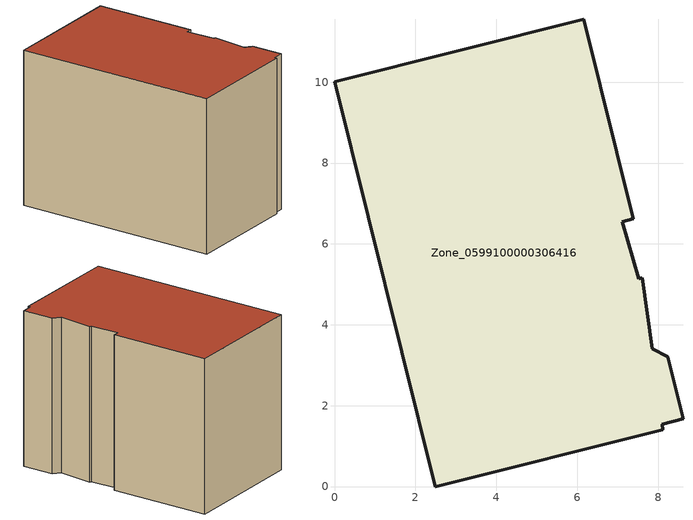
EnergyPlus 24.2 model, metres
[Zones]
Zone_0599100000306416
 floor ground (C_G): 7.39,6.62 7.12,6.55 7.53,5.14 7.61,5.16 7.85,3.4 8.23,3.21 8.62,1.67 8.1,1.54 8.12,1.41 2.49,0 0,10.01 6.16,11.55 z0
 wall outside (C_F): 6.16,11.55 0,10.01 2.49,0 8.12,1.41 8.1,1.54 8.62,1.67 8.23,3.21 7.85,3.4 7.61,5.16 7.53,5.14 7.12,6.55 7.39,6.62 6.16,11.55 z0:7.87
 roof outside (C_R): 7.12,6.55 7.39,6.62 6.16,11.55 0,10.01 2.49,0 8.12,1.41 8.1,1.54 8.62,1.67 8.23,3.21 7.85,3.4 7.61,5.16 7.53,5.14 z7.87
[BUILDING]
Pand.0599100000306416: North Axis=0; Terrain=City; Loads Convergence Tolerance Value=0.04; Temperature Convergence Tolerance Value=0.4; Solar Distribution=FullExterior; Maximum Number of Warmup Days=25; Minimum Number of Warmup Days=1
[Site:Location]
Rotterdam.The.Hague.AP_ZH_NLD Design_Conditions: Latitude=51.96; Longitude=4.45; Time Zone=1; Elevation=-4.5
[SITE:GROUNDTEMPERATURE:BUILDINGSURFACE]
18, 18, 18, 18, 18, 18, 18, 18, 18, 18, 18, 18
[MATERIAL] Thermal Absorptance=0.9; Solar Absorptance=0.7; Visible Absorptance=0.7
Name | Roughness | Thickness | Conductivity | Density | Specific Heat
G.TC.1965-1974 | MediumSmooth | 0.15 | 0.882353 | 540 | 1210
F.TC.1965-1974 | Rough | 0.3 | 0.697674 | 1920 | 840
R.TC.1965-1974 | MediumRough | 0.2 | 0.232558 | 1500 | 1000
[CONSTRUCTION]
C_G: G.TC.1965-1974
C_F: F.TC.1965-1974
C_R: R.TC.1965-1974
[ZONE]
Zone_0599100000306416: Type=1; Multiplier=1; Ceiling Height=Autocalculate; Volume=Autocalculate; Floor Area=autocalculate; Part of Total Floor Area=Yes
[ZONEINFILTRATION:DESIGNFLOWRATE]
Infil_Zone_0599100000306416: Zone or ZoneList or Space or SpaceList=Zone_0599100000306416; Schedule=AlwaysOn; Design Flow Rate Calculation Method=Flow/Area; Flow Rate per Floor Area=0.003; Constant Term Coefficient=1; Temperature Term Coefficient=0; Velocity Term Coefficient=0; Velocity Squared Term Coefficient=0
[HVACTEMPLATE:ZONE:IDEALLOADSAIRSYSTEM]
Zone_0599100000306416: Maximum Heating Supply Air Temperature=50; Minimum Cooling Supply Air Temperature=13; Maximum Heating Supply Air Humidity Ratio=0.0156; Minimum Cooling Supply Air Humidity Ratio=0.0077; Heating Limit=NoLimit; Cooling Limit=NoLimit; Dehumidification Control Type=ConstantSensibleHeatRatio; Cooling Sensible Heat Ratio=0.7; Dehumidification Setpoint=60; Humidification Control Type=None; Humidification Setpoint=30; Outdoor Air Method=None; Outdoor Air Flow Rate per Person=0.00944; Outdoor Air Flow Rate per Zone Floor Area=0; Outdoor Air Flow Rate per Zone=0; Demand Controlled Ventilation Type=None; Outdoor Air Economizer Type=NoEconomizer; Heat Recovery Type=None; Sensible Heat Recovery Effectiveness=0.7; Latent Heat Recovery Effectiveness=0.65
[ZONECONTROL:THERMOSTAT]
ThermostatControl_Zone_0599100000306416: Zone or ZoneList=Zone_0599100000306416; Control Type Schedule=DualSetpointControlType; Control 1=Thermostat_Zone_0599100000306416; Temperature Difference Between Cutout And Setpoint=0
[THERMOSTATSETPOINT:DUALSETPOINT]
Thermostat_Zone_0599100000306416: Heating Setpoint Temperature Schedule=HeatingSetpoint_Zone_0599100000306416; Cooling Setpoint Temperature Schedule=CoolingSetpoint_Zone_0599100000306416
[SCHEDULE:COMPACT]
HeatingSetpoint_Zone_0599100000306416: Through: 12/31, For: AllDays, Until: 24:00, 21
CoolingSetpoint_Zone_0599100000306416: Through: 12/31, For: AllDays, Until: 24:00, 24
DualSetpointControlType: Through: 12/31, For: AllDays, Until: 24:00, 4
AlwaysOn: Through: 12/31, For: AllDays, Until: 24:00, 1
